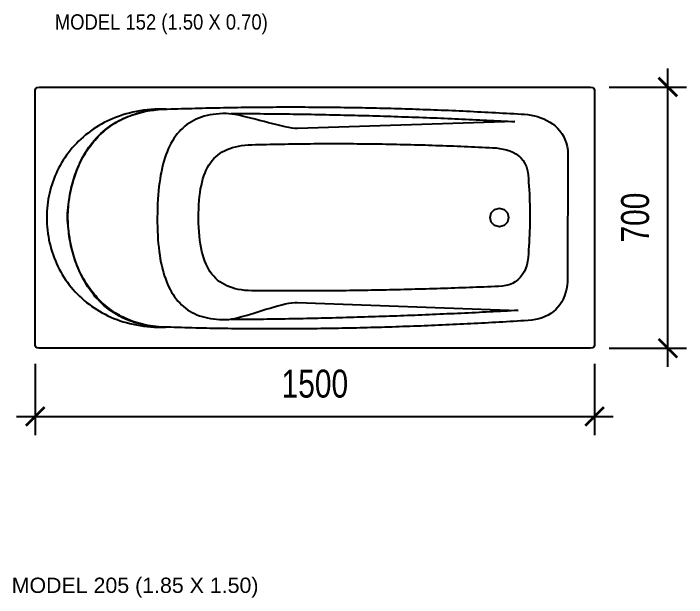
# Model space of a CAD drawing. Header units: millimetres. Extents: x 2134 to 13747, y 1479 to 10829.
# Drawn here: x 6841 to 8646, y 7003 to 8568 of the extents above; entities that cross this region are included whole.
import ezdxf
from ezdxf.enums import TextEntityAlignment as Align

# ---------------------------------------------------------------- set-up
doc = ezdxf.new("R2010")
doc.units = ezdxf.units.MM
doc.layers.add('dim', color=4, linetype='Continuous', lineweight=18)
doc.layers.add('dwgmodels.com', color=250, linetype='Continuous')
doc.layers.add('Text', color=3, linetype='Continuous', plot=False)
doc.styles.add('KOTE', font='romrust.shx', dxfattribs={"width": 0.8})
doc.styles.add('SN0', font='Arial')
doc.dimstyles.new('cad-block.com 50', dxfattribs={"dimscale": 50, "dimtxt": 1.5, "dimasz": 1, "dimexe": 1, "dimexo": 1, "dimgap": 1, "dimtad": 1, "dimdec": 0, "dimzin": 1, "dimdsep": 46, "dimtxsty": 'KOTE', "dimblk": 'ARCHTICK', "dimcen": 0, "dimdle": 1, "dimclrd": 4, "dimclre": 4, "dimclrt": 7, "dimadec": 0, "dimazin": 0, "dimtfac": 0.666667, "dimtdec": 0, "dimtix": 1, "dimtmove": 2, "dimatfit": 0, "dimfxl": 1, "dimtvp": 1, "dimtolj": 1, "dimarcsym": 0})

# ---------------------------------------------------------------- blocks, each defined once
blk = doc.blocks.new('Modelo 152')
at = {"color": 0}
for points in [[(-5.863067, 1.377953), (-0.042441, 1.377953), (-0.021063, 1.373419), (-0.005816, 1.361535), (0, 1.344874), (0, -1.344874), (-0.005816, -1.361536), (-0.021063, -1.37342), (-0.042441, -1.377953), (-5.863067, -1.377953), (-5.884447, -1.37342), (-5.899696, -1.361536), (-5.905512, -1.344874), (-5.905512, 1.344874), (-5.899696, 1.361535), (-5.884447, 1.373419), (-5.863067, 1.377953)], [(-4.521228, 1.145401), (-4.562735, 1.145993), (-4.603677, 1.145475), (-4.644046, 1.143868), (-4.683836, 1.141189), (-4.72304, 1.13746), (-4.761651, 1.132697), (-4.799662, 1.126923), (-4.837066, 1.120154), (-4.873856, 1.112411), (-4.910026, 1.103714), (-4.945568, 1.09408), (-4.980476, 1.08353), (-5.014742, 1.072084), (-5.04836, 1.059759), (-5.081322, 1.046576), (-5.113622, 1.032553), (-5.145253, 1.017711), (-5.176208, 1.002068), (-5.20648, 0.985643), (-5.236063, 0.968457), (-5.264948, 0.950528), (-5.29313, 0.931876), (-5.320601, 0.912519), (-5.347354, 0.892477), (-5.373383, 0.87177), (-5.39868, 0.850417), (-5.42324, 0.828437), (-5.447054, 0.805849), (-5.470115, 0.782672), (-5.492418, 0.758927), (-5.513955, 0.734632), (-5.534719, 0.709806), (-5.554703, 0.684469), (-5.5739, 0.65864), (-5.592303, 0.632339), (-5.609906, 0.605584), (-5.626701, 0.578395), (-5.642682, 0.550792), (-5.657842, 0.522793), (-5.672173, 0.494418), (-5.685669, 0.465686), (-5.698323, 0.436616), (-5.710128, 0.407229), (-5.721077, 0.377542), (-5.731163, 0.347576), (-5.74038, 0.317349), (-5.748719, 0.286881), (-5.756175, 0.256192), (-5.76274, 0.2253), (-5.768408, 0.194225), (-5.773172, 0.162986), (-5.777024, 0.131602), (-5.779958, 0.100093), (-5.781967, 0.068478), (-5.783043, 0.036777), (-5.783181, 0.005008), (-5.783181, 0.005008), (-5.7827, -0.029953), (-5.781261, -0.064654), (-5.778875, -0.099082), (-5.775549, -0.133222), (-5.771293, -0.167059), (-5.766116, -0.20058), (-5.760027, -0.23377), (-5.753034, -0.266614), (-5.745147, -0.299099), (-5.736374, -0.33121), (-5.726725, -0.362933), (-5.716208, -0.394253), (-5.704832, -0.425157), (-5.692607, -0.455629), (-5.679541, -0.485655), (-5.665643, -0.515222), (-5.650922, -0.544315), (-5.635387, -0.572919), (-5.619047, -0.60102), (-5.601911, -0.628604), (-5.583988, -0.655656), (-5.565286, -0.682163), (-5.545816, -0.708109), (-5.525584, -0.733481), (-5.504602, -0.758264), (-5.482877, -0.782444), (-5.460418, -0.806007), (-5.437235, -0.828938), (-5.413336, -0.851222), (-5.38873, -0.872847), (-5.363427, -0.893796), (-5.337434, -0.914057), (-5.310762, -0.933614), (-5.283419, -0.952453), (-5.255413, -0.97056), (-5.226755, -0.987921), (-5.197452, -1.004521), (-5.167515, -1.020346), (-5.13695, -1.035382), (-5.105769, -1.049614), (-5.073979, -1.063028), (-5.04159, -1.07561), (-5.00861, -1.087345), (-4.975048, -1.098219), (-4.940914, -1.108217), (-4.906216, -1.117326), (-4.870963, -1.125532), (-4.835164, -1.132818), (-4.798829, -1.139172), (-4.761965, -1.14458), (-4.724583, -1.149026), (-4.68669, -1.152496), (-4.648296, -1.154976), (-4.60941, -1.156453), (-4.570041, -1.15691), (-4.530197, -1.156335), (-4.530197, -1.156335), (-4.573989, -1.154863), (-4.616642, -1.15204), (-4.658168, -1.147895), (-4.69858, -1.142459), (-4.737889, -1.135763), (-4.776108, -1.127836), (-4.813249, -1.118709), (-4.849324, -1.108412), (-4.884346, -1.096977), (-4.918327, -1.084432), (-4.951279, -1.070808), (-4.983214, -1.056137), (-5.014144, -1.040447), (-5.044083, -1.02377), (-5.073041, -1.006135), (-5.101032, -0.987574), (-5.128067, -0.968116), (-5.154159, -0.947792), (-5.17932, -0.926632), (-5.203562, -0.904666), (-5.226898, -0.881925), (-5.24934, -0.85844), (-5.270899, -0.83424), (-5.291589, -0.809355), (-5.311422, -0.783817), (-5.330409, -0.757655), (-5.348563, -0.730901), (-5.365896, -0.703583), (-5.382421, -0.675733), (-5.39815, -0.647381), (-5.413094, -0.618557), (-5.427267, -0.589291), (-5.44068, -0.559615), (-5.453346, -0.529558), (-5.465277, -0.49915), (-5.476486, -0.468422), (-5.486983, -0.437405), (-5.496783, -0.406128), (-5.505896, -0.374622), (-5.514335, -0.342918), (-5.522113, -0.311045), (-5.529242, -0.279034), (-5.535733, -0.246916), (-5.5416, -0.21472), (-5.546854, -0.182477), (-5.551508, -0.150217), (-5.555574, -0.117972), (-5.559064, -0.08577), (-5.56199, -0.053643), (-5.564365, -0.02162), (-5.566201, 0.010267), (-5.566201, 0.010267), (-5.563802, 0.042414), (-5.560903, 0.074623), (-5.557486, 0.106866), (-5.553538, 0.139115), (-5.54904, 0.171343), (-5.543979, 0.20352), (-5.538337, 0.23562), (-5.532099, 0.267614), (-5.525249, 0.299474), (-5.51777, 0.331173), (-5.509649, 0.362682), (-5.500867, 0.393973), (-5.491409, 0.425019), (-5.481261, 0.455791), (-5.470404, 0.486262), (-5.458824, 0.516403), (-5.446506, 0.546186), (-5.433431, 0.575584), (-5.419586, 0.604569), (-5.404954, 0.633112), (-5.38952, 0.661186), (-5.373266, 0.688763), (-5.356178, 0.715814), (-5.338239, 0.742312), (-5.319434, 0.768228), (-5.299747, 0.793535), (-5.279161, 0.818205), (-5.257661, 0.84221), (-5.235232, 0.865522), (-5.211856, 0.888112), (-5.187519, 0.909954), (-5.162204, 0.931018), (-5.135895, 0.951277), (-5.108577, 0.970703), (-5.080234, 0.989269), (-5.050849, 1.006945), (-5.020407, 1.023704), (-4.988892, 1.039518), (-4.956288, 1.05436), (-4.92258, 1.0682), (-4.88775, 1.081012), (-4.851784, 1.092766), (-4.814665, 1.103436), (-4.776378, 1.112993), (-4.736907, 1.12141), (-4.696235, 1.128657), (-4.654347, 1.134708), (-4.611228, 1.139535), (-4.56686, 1.143108), (-4.521228, 1.145401), (-4.521228, 1.145401)], [(-4.511791, 1.144783), (-4.474788, 1.146058), (-4.437769, 1.147296), (-4.400736, 1.148497), (-4.363687, 1.149662), (-4.326624, 1.150789), (-4.289546, 1.15188), (-4.252452, 1.152933), (-4.215344, 1.15395), (-4.178221, 1.154931), (-4.141083, 1.155874), (-4.10393, 1.15678), (-4.066762, 1.15765), (-4.029579, 1.158483), (-3.992382, 1.159279), (-3.955169, 1.160038), (-3.917941, 1.16076), (-3.880699, 1.161446), (-3.843441, 1.162094), (-3.806169, 1.162706), (-3.768882, 1.163281), (-3.731579, 1.163819), (-3.694262, 1.16432), (-3.65693, 1.164785), (-3.619583, 1.165212), (-3.582221, 1.165603), (-3.544844, 1.165957), (-3.507452, 1.166274), (-3.470046, 1.166554), (-3.432624, 1.166798), (-3.395187, 1.167004), (-3.357736, 1.167174), (-3.320269, 1.167307), (-3.282788, 1.167403), (-3.245291, 1.167462), (-3.20778, 1.167484), (-3.170254, 1.16747), (-3.132712, 1.167419), (-3.095156, 1.16733), (-3.057585, 1.167205), (-3.019999, 1.167044), (-2.982398, 1.166845), (-2.944782, 1.166609), (-2.907151, 1.166337), (-2.869506, 1.166028), (-2.831845, 1.165682), (-2.794169, 1.165299), (-2.756479, 1.164879), (-2.718773, 1.164423), (-2.681053, 1.163929), (-2.643317, 1.163399), (-2.605567, 1.162832), (-2.567802, 1.162228), (-2.530022, 1.161587), (-2.492227, 1.160909), (-2.454416, 1.160195), (-2.416591, 1.159443), (-2.378751, 1.158655), (-2.340897, 1.15783), (-2.303027, 1.156968), (-2.265142, 1.15607), (-2.227242, 1.155134), (-2.189328, 1.154162), (-2.151398, 1.153152), (-2.113453, 1.152106), (-2.075494, 1.151023), (-2.03752, 1.149904), (-1.99953, 1.148747), (-1.961526, 1.147554), (-1.923507, 1.146323), (-1.885472, 1.145056), (-1.847423, 1.143752), (-1.809359, 1.142411), (-1.77128, 1.141033), (-1.733186, 1.139619), (-1.695077, 1.138168), (-1.656954, 1.136679), (-1.618815, 1.135154), (-1.580661, 1.133592), (-1.542492, 1.131993), (-1.504309, 1.130358), (-1.46611, 1.128685), (-1.427897, 1.126976), (-1.389668, 1.12523), (-1.351425, 1.123447), (-1.313166, 1.121627), (-1.274893, 1.11977), (-1.236605, 1.117877), (-1.198302, 1.115946), (-1.159984, 1.113979), (-1.121651, 1.111975), (-1.083303, 1.109934), (-1.04494, 1.107856), (-1.006562, 1.105741), (-0.968169, 1.10359), (-0.929761, 1.101401), (-0.891338, 1.099176), (-0.852901, 1.096914), (-0.814448, 1.094615), (-0.77598, 1.092279), (-0.77598, 1.092279), (-0.740578, 1.09066), (-0.705137, 1.087211), (-0.669852, 1.081891), (-0.634914, 1.074663), (-0.600516, 1.065486), (-0.566852, 1.054323), (-0.534114, 1.041133), (-0.502495, 1.025879), (-0.472188, 1.008521), (-0.443386, 0.989019), (-0.416282, 0.967336), (-0.391068, 0.943432), (-0.367937, 0.917268), (-0.347083, 0.888805), (-0.328697, 0.858004), (-0.312973, 0.824825), (-0.300105, 0.789231), (-0.290283, 0.751182), (-0.283703, 0.710639), (-0.280555, 0.667563), (-0.280555, 0.667563), (-0.28589, -0.629866), (-0.286539, -0.673385), (-0.29001, -0.71481), (-0.296221, -0.754129), (-0.305089, -0.791328), (-0.316534, -0.826395), (-0.330473, -0.859319), (-0.346824, -0.890086), (-0.365505, -0.918683), (-0.386434, -0.945099), (-0.409531, -0.969321), (-0.434711, -0.991335), (-0.461895, -1.011131), (-0.490999, -1.028694), (-0.521942, -1.044013), (-0.554642, -1.057076), (-0.589017, -1.067869), (-0.624985, -1.076379), (-0.662465, -1.082596), (-0.701374, -1.086505), (-0.74163, -1.088095), (-0.779342, -1.090397), (-0.817053, -1.092672), (-0.854765, -1.094922), (-0.892477, -1.097145), (-0.930188, -1.099341), (-0.9679, -1.10151), (-1.005612, -1.103652), (-1.043323, -1.105766), (-1.081035, -1.107853), (-1.118747, -1.109912), (-1.156458, -1.111944), (-1.19417, -1.113947), (-1.231882, -1.115921), (-1.269593, -1.117867), (-1.307305, -1.119784), (-1.345017, -1.121673), (-1.382728, -1.123532), (-1.42044, -1.125361), (-1.458151, -1.127161), (-1.495863, -1.128931), (-1.533575, -1.130671), (-1.571286, -1.132381), (-1.608998, -1.134061), (-1.64671, -1.13571), (-1.684421, -1.137328), (-1.722133, -1.138915), (-1.759845, -1.14047), (-1.797556, -1.141995), (-1.835268, -1.143487), (-1.872979, -1.144948), (-1.910691, -1.146377), (-1.948403, -1.147774), (-1.986114, -1.149138), (-2.023826, -1.150469), (-2.061537, -1.151768), (-2.099249, -1.153033), (-2.136961, -1.154265), (-2.174672, -1.155464), (-2.212384, -1.156629), (-2.250095, -1.157761), (-2.287807, -1.158858), (-2.325518, -1.159921), (-2.36323, -1.160949), (-2.400941, -1.161943), (-2.438653, -1.162901), (-2.476364, -1.163825), (-2.514076, -1.164714), (-2.551787, -1.165567), (-2.589499, -1.166384), (-2.62721, -1.167165), (-2.664922, -1.16791), (-2.702633, -1.168619), (-2.740344, -1.169292), (-2.778056, -1.169927), (-2.815767, -1.170526), (-2.853479, -1.171088), (-2.89119, -1.171612), (-2.928901, -1.172099), (-2.966613, -1.172548), (-3.004324, -1.172959), (-3.042035, -1.173332), (-3.079747, -1.173667), (-3.117458, -1.173963), (-3.155169, -1.17422), (-3.192881, -1.174439), (-3.230592, -1.174618), (-3.268303, -1.174758), (-3.306014, -1.174859), (-3.343725, -1.174919), (-3.381437, -1.17494), (-3.419148, -1.17492), (-3.456859, -1.174861), (-3.49457, -1.17476), (-3.532281, -1.174619), (-3.569992, -1.174437), (-3.607703, -1.174213), (-3.645414, -1.173949), (-3.683126, -1.173642), (-3.720837, -1.173294), (-3.758548, -1.172904), (-3.796259, -1.172472), (-3.83397, -1.171997), (-3.871681, -1.17148), (-3.909392, -1.17092), (-3.947102, -1.170317), (-3.984813, -1.169671), (-4.022524, -1.168981), (-4.060235, -1.168248), (-4.097946, -1.167471), (-4.135657, -1.16665), (-4.173368, -1.165784), (-4.211078, -1.164874), (-4.248789, -1.16392), (-4.2865, -1.162921), (-4.324211, -1.161877), (-4.361921, -1.160787), (-4.399632, -1.159652), (-4.437343, -1.158472), (-4.475053, -1.157245), (-4.512764, -1.155973), (-4.512764, -1.155973), (-4.5433, -1.155435), (-4.573389, -1.154157), (-4.603029, -1.152149), (-4.63222, -1.149423), (-4.660963, -1.145989), (-4.689257, -1.141859), (-4.717102, -1.137044), (-4.744498, -1.131555), (-4.771444, -1.125404), (-4.797941, -1.118601), (-4.823988, -1.111158), (-4.849585, -1.103085), (-4.874733, -1.094394), (-4.899429, -1.085097), (-4.923676, -1.075203), (-4.947472, -1.064725), (-4.970817, -1.053674), (-4.993711, -1.04206), (-5.016154, -1.029895), (-5.038146, -1.01719), (-5.059686, -1.003956), (-5.080775, -0.990204), (-5.101412, -0.975946), (-5.121597, -0.961192), (-5.141329, -0.945954), (-5.16061, -0.930243), (-5.179437, -0.91407), (-5.197813, -0.897447), (-5.215735, -0.880383), (-5.233204, -0.862891), (-5.25022, -0.844982), (-5.266783, -0.826666), (-5.282892, -0.807956), (-5.298548, -0.788861), (-5.313749, -0.769394), (-5.328496, -0.749566), (-5.34279, -0.729386), (-5.356628, -0.708868), (-5.370012, -0.688021), (-5.382942, -0.666858), (-5.395416, -0.645388), (-5.407436, -0.623624), (-5.419, -0.601577), (-5.430108, -0.579257), (-5.440761, -0.556676), (-5.450958, -0.533844), (-5.460699, -0.510774), (-5.469984, -0.487476), (-5.478813, -0.463962), (-5.487185, -0.440242), (-5.4951, -0.416328), (-5.502559, -0.39223), (-5.50956, -0.367961), (-5.516104, -0.34353), (-5.522191, -0.318951), (-5.527821, -0.294232), (-5.532992, -0.269386), (-5.537706, -0.244424), (-5.541961, -0.219357), (-5.545759, -0.194196), (-5.549098, -0.168952), (-5.551978, -0.143636), (-5.554399, -0.118261), (-5.556362, -0.092835), (-5.557865, -0.067372), (-5.55891, -0.041881), (-5.559494, -0.016375), (-5.559619, 0.009136), (-5.559284, 0.034641), (-5.55849, 0.060128), (-5.557235, 0.085586), (-5.555519, 0.111004), (-5.553343, 0.136372), (-5.550707, 0.161677), (-5.54761, 0.186908), (-5.544051, 0.212056), (-5.540031, 0.237107), (-5.53555, 0.262052), (-5.530608, 0.286879), (-5.525203, 0.311576), (-5.519337, 0.336134), (-5.513009, 0.36054), (-5.506218, 0.384783), (-5.498965, 0.408853), (-5.491249, 0.432738), (-5.483071, 0.456426), (-5.47443, 0.479908), (-5.465325, 0.503171), (-5.455757, 0.526205), (-5.445726, 0.548998), (-5.435231, 0.571539), (-5.424272, 0.593817), (-5.412849, 0.615822), (-5.400962, 0.637541), (-5.388611, 0.658963), (-5.375795, 0.680078), (-5.362515, 0.700875), (-5.348769, 0.721341), (-5.334559, 0.741466), (-5.319883, 0.76124), (-5.304742, 0.78065), (-5.289135, 0.799685), (-5.273063, 0.818335), (-5.256524, 0.836588), (-5.23952, 0.854433), (-5.222049, 0.871859), (-5.204112, 0.888855), (-5.185709, 0.905409), (-5.166838, 0.921511), (-5.147501, 0.937149), (-5.127696, 0.952313), (-5.107424, 0.96699), (-5.086685, 0.98117), (-5.065478, 0.994842), (-5.043803, 1.007995), (-5.02166, 1.020616), (-4.999049, 1.032697), (-4.975969, 1.044224), (-4.952421, 1.055187), (-4.928404, 1.065575), (-4.903919, 1.075376), (-4.878964, 1.08458), (-4.85354, 1.093175), (-4.827647, 1.101151), (-4.801284, 1.108495), (-4.774452, 1.115198), (-4.747149, 1.121247), (-4.719377, 1.126632), (-4.691134, 1.131341), (-4.662421, 1.135363), (-4.633237, 1.138687), (-4.603582, 1.141303), (-4.573456, 1.143198), (-4.542859, 1.144362), (-4.511791, 1.144783), (-4.511791, 1.144783)], [(-3.889138, 1.098291), (-3.925339, 1.097674), (-3.960481, 1.095858), (-3.994576, 1.092843), (-4.027632, 1.088631), (-4.059661, 1.083221), (-4.090673, 1.076616), (-4.120677, 1.068815), (-4.149685, 1.05982), (-4.177706, 1.049632), (-4.204751, 1.038251), (-4.23083, 1.025678), (-4.255952, 1.011915), (-4.28013, 0.996962), (-4.303372, 0.98082), (-4.325689, 0.963489), (-4.347091, 0.944972), (-4.367588, 0.925268), (-4.387191, 0.904378), (-4.40591, 0.882304), (-4.423756, 0.859046), (-4.440737, 0.834606), (-4.456866, 0.808983), (-4.472151, 0.782179), (-4.486603, 0.754195), (-4.500233, 0.725032), (-4.513051, 0.69469), (-4.525066, 0.66317), (-4.53629, 0.630474), (-4.546732, 0.596602), (-4.556403, 0.561555), (-4.565312, 0.525334), (-4.573471, 0.487939), (-4.580889, 0.449373), (-4.587577, 0.409634), (-4.593545, 0.368726), (-4.598803, 0.326647), (-4.603362, 0.2834), (-4.607231, 0.238984), (-4.610421, 0.193402), (-4.612943, 0.146653), (-4.614805, 0.09874), (-4.61602, 0.049661)], [(-3.135535, 0.939897), (-3.162803, 0.941478), (-3.194203, 0.94531), (-3.229248, 0.95113), (-3.267453, 0.958672), (-3.308332, 0.96767), (-3.351398, 0.977862), (-3.396165, 0.98898), (-3.442148, 1.000761), (-3.488859, 1.012939), (-3.535814, 1.02525), (-3.582526, 1.037428), (-3.628508, 1.049209), (-3.673275, 1.060327), (-3.716341, 1.070518), (-3.75722, 1.079517), (-3.795425, 1.087059), (-3.83047, 1.092878), (-3.86187, 1.096711), (-3.889138, 1.098291)], [(-3.841508, 1.099134), (-3.802582, 1.098972), (-3.763681, 1.098784), (-3.724806, 1.098572), (-3.685956, 1.098334), (-3.647131, 1.098072), (-3.608332, 1.097784), (-3.569559, 1.097472), (-3.53081, 1.097134), (-3.492087, 1.096772), (-3.453389, 1.096384), (-3.414716, 1.095972), (-3.376068, 1.095536), (-3.337445, 1.095075), (-3.298847, 1.094589), (-3.260274, 1.094078), (-3.221725, 1.093543), (-3.183201, 1.092984), (-3.144702, 1.092401), (-3.106228, 1.091793), (-3.067778, 1.09116), (-3.029353, 1.090504), (-2.990952, 1.089823), (-2.952575, 1.089119), (-2.914223, 1.08839), (-2.875896, 1.087637), (-2.837592, 1.086861), (-2.799313, 1.08606), (-2.761057, 1.085236), (-2.722826, 1.084388), (-2.684619, 1.083516), (-2.646436, 1.082621), (-2.608277, 1.081702), (-2.570141, 1.080759), (-2.532029, 1.079793), (-2.493942, 1.078804), (-2.455877, 1.077791), (-2.417837, 1.076755), (-2.37982, 1.075695), (-2.341826, 1.074613), (-2.303856, 1.073507), (-2.265909, 1.072378), (-2.227986, 1.071226), (-2.190086, 1.070051), (-2.152209, 1.068853), (-2.114355, 1.067632), (-2.076525, 1.066389), (-2.038717, 1.065122), (-2.000933, 1.063833), (-1.963171, 1.062521), (-1.925433, 1.061187), (-1.887717, 1.05983), (-1.850024, 1.05845), (-1.812354, 1.057048), (-1.774706, 1.055624), (-1.737081, 1.054177), (-1.699479, 1.052708), (-1.661899, 1.051217), (-1.624341, 1.049704), (-1.586806, 1.048168), (-1.549294, 1.046611), (-1.511803, 1.045031), (-1.474335, 1.04343), (-1.436889, 1.041806), (-1.399465, 1.040161), (-1.362063, 1.038494), (-1.324683, 1.036805), (-1.287325, 1.035095), (-1.249989, 1.033363), (-1.212675, 1.031609), (-1.175382, 1.029834), (-1.138111, 1.028037), (-1.100862, 1.026219), (-1.063635, 1.024379), (-1.026429, 1.022519), (-0.989244, 1.020637), (-0.952081, 1.018734), (-0.91494, 1.016809), (-0.87782, 1.014864), (-0.84072, 1.012897)], [(-0.84072, 1.012897), (-3.135535, 0.939897)], [(-3.57802, 0.76996), (-3.539568, 0.770969), (-3.501134, 0.771928), (-3.462718, 0.772839), (-3.42432, 0.7737), (-3.385939, 0.774512), (-3.347576, 0.775276), (-3.309231, 0.775992), (-3.270903, 0.776658), (-3.232592, 0.777277), (-3.194299, 0.777847), (-3.156023, 0.778369), (-3.117764, 0.778844), (-3.079523, 0.77927), (-3.041299, 0.779649), (-3.003092, 0.77998), (-2.964902, 0.780264), (-2.926729, 0.780501), (-2.888574, 0.78069), (-2.850435, 0.780832), (-2.812313, 0.780927), (-2.774209, 0.780976), (-2.736121, 0.780978), (-2.698049, 0.780933), (-2.659995, 0.780842), (-2.621957, 0.780704), (-2.583936, 0.780521), (-2.545932, 0.780291), (-2.507944, 0.780015), (-2.469973, 0.779694), (-2.432018, 0.779327), (-2.394079, 0.778914), (-2.356157, 0.778456), (-2.318252, 0.777952), (-2.280363, 0.777404), (-2.242489, 0.77681), (-2.204633, 0.776172), (-2.166792, 0.775488), (-2.128967, 0.77476), (-2.091159, 0.773988), (-2.053366, 0.773171), (-2.01559, 0.772309), (-1.977829, 0.771404), (-1.940085, 0.770454), (-1.902356, 0.769461), (-1.864643, 0.768424), (-1.826946, 0.767343), (-1.789264, 0.766218), (-1.751598, 0.765051), (-1.713948, 0.763839), (-1.676313, 0.762585), (-1.638694, 0.761288), (-1.601091, 0.759947), (-1.563502, 0.758564), (-1.525929, 0.757139), (-1.488372, 0.75567), (-1.45083, 0.75416), (-1.413303, 0.752607), (-1.375791, 0.751012), (-1.338295, 0.749375), (-1.300813, 0.747696), (-1.263347, 0.745975), (-1.225895, 0.744212), (-1.188459, 0.742408), (-1.151037, 0.740563), (-1.113631, 0.738676), (-1.076239, 0.736748), (-1.038862, 0.734779), (-1.038862, 0.734779), (-1.001987, 0.730326), (-0.965487, 0.723861), (-0.929759, 0.715141), (-0.8952, 0.703921), (-0.862205, 0.689958), (-0.831172, 0.673007), (-0.802496, 0.652824), (-0.776573, 0.629165), (-0.7538, 0.601786), (-0.734573, 0.570444), (-0.719289, 0.534893), (-0.708344, 0.494891), (-0.702134, 0.450193), (-0.698717, 0.410676), (-0.695628, 0.37116), (-0.692865, 0.331644), (-0.690429, 0.292127), (-0.68832, 0.252611), (-0.686537, 0.213095), (-0.685082, 0.173579), (-0.683953, 0.134063), (-0.683151, 0.094547), (-0.682676, 0.05503), (-0.682528, 0.015514), (-0.682706, -0.024002), (-0.683211, -0.063519), (-0.684043, -0.103035), (-0.685202, -0.142552), (-0.686688, -0.182069), (-0.6885, -0.221586), (-0.69064, -0.261103), (-0.693106, -0.30062), (-0.695898, -0.340138), (-0.699018, -0.379656), (-0.702465, -0.419173), (-0.702465, -0.419173), (-0.70761, -0.462261), (-0.716336, -0.502398), (-0.728527, -0.539505), (-0.744067, -0.573501), (-0.76284, -0.604305), (-0.78473, -0.631838), (-0.809622, -0.65602), (-0.837399, -0.676769), (-0.867947, -0.694006), (-0.901148, -0.707649), (-0.936887, -0.71762), (-0.975048, -0.723837), (-1.015516, -0.726221), (-1.053772, -0.727802), (-1.092029, -0.72936), (-1.130286, -0.730897), (-1.168542, -0.732412), (-1.206799, -0.733904), (-1.245055, -0.735373), (-1.283312, -0.736818), (-1.321569, -0.738241), (-1.359825, -0.73964), (-1.398082, -0.741015), (-1.436338, -0.742366), (-1.474595, -0.743692), (-1.512852, -0.744994), (-1.551108, -0.746271), (-1.589365, -0.747522), (-1.627621, -0.748749), (-1.665878, -0.749949), (-1.704134, -0.751124), (-1.742391, -0.752273), (-1.780647, -0.753395), (-1.818904, -0.754491), (-1.85716, -0.755559), (-1.895417, -0.756601), (-1.933673, -0.757615), (-1.97193, -0.758601), (-2.010186, -0.75956), (-2.048442, -0.76049), (-2.086699, -0.761392), (-2.124955, -0.762265), (-2.163212, -0.763109), (-2.201468, -0.763925), (-2.239724, -0.76471), (-2.277981, -0.765466), (-2.316237, -0.766192), (-2.354493, -0.766888), (-2.392749, -0.767553), (-2.431006, -0.768188), (-2.469262, -0.768792), (-2.507518, -0.769364), (-2.545774, -0.769905), (-2.58403, -0.770415), (-2.622287, -0.770892), (-2.660543, -0.771337), (-2.698799, -0.77175), (-2.737055, -0.77213), (-2.775311, -0.772477), (-2.813567, -0.772791), (-2.851823, -0.773071), (-2.890079, -0.773318), (-2.928335, -0.77353), (-2.966591, -0.773709), (-3.004847, -0.773853), (-3.043102, -0.773962), (-3.081358, -0.774036), (-3.119614, -0.774075), (-3.15787, -0.774078), (-3.196126, -0.774046), (-3.234381, -0.773978), (-3.272637, -0.773873), (-3.310893, -0.773732), (-3.349148, -0.773554), (-3.387404, -0.773339), (-3.425659, -0.773087), (-3.463915, -0.772798), (-3.50217, -0.77247), (-3.540426, -0.772105), (-3.578681, -0.771701), (-3.578681, -0.771701), (-3.618086, -0.771639), (-3.655999, -0.770201), (-3.692438, -0.767373), (-3.727418, -0.763135), (-3.760956, -0.757472), (-3.793068, -0.750367), (-3.82377, -0.741803), (-3.853079, -0.731762), (-3.881009, -0.720229), (-3.907579, -0.707186), (-3.932803, -0.692616), (-3.956698, -0.676502), (-3.979281, -0.658828), (-4.000567, -0.639577), (-4.020573, -0.618732), (-4.039314, -0.596275), (-4.056808, -0.57219), (-4.07307, -0.546461), (-4.088116, -0.519069), (-4.101963, -0.489999), (-4.114627, -0.459234), (-4.126123, -0.426756), (-4.136469, -0.392548), (-4.145681, -0.356595), (-4.153773, -0.318878), (-4.160764, -0.279382), (-4.166669, -0.238089), (-4.171504, -0.194982), (-4.175285, -0.150044), (-4.178029, -0.103259), (-4.179751, -0.05461), (-4.180469, -0.004079), (-4.180224, 0.04499), (-4.179051, 0.092298), (-4.176929, 0.137858), (-4.17384, 0.181688), (-4.169765, 0.223803), (-4.164684, 0.264217), (-4.158579, 0.302948), (-4.151431, 0.34001), (-4.14322, 0.37542), (-4.133929, 0.409192), (-4.123536, 0.441342), (-4.112024, 0.471887), (-4.099374, 0.500841), (-4.085567, 0.52822), (-4.070583, 0.55404), (-4.054403, 0.578316), (-4.037009, 0.601064), (-4.018382, 0.6223), (-3.998502, 0.642039), (-3.97735, 0.660297), (-3.954908, 0.677089), (-3.931157, 0.692431), (-3.906077, 0.706339), (-3.879649, 0.718828), (-3.851854, 0.729914), (-3.822674, 0.739613), (-3.79209, 0.747939), (-3.760082, 0.754909), (-3.726631, 0.760538), (-3.691718, 0.764843), (-3.655325, 0.767837), (-3.617432, 0.769538), (-3.57802, 0.76996), (-3.57802, 0.76996)], [(-1.005118, 0.100771), (-0.955509, 0.087301), (-0.920165, 0.05196), (-0.906693, 0.00235), (-0.920165, -0.04726), (-0.955509, -0.082604), (-1.005118, -0.096075), (-1.054729, -0.082604), (-1.090072, -0.04726), (-1.103543, 0.00235), (-1.090072, 0.05196), (-1.054729, 0.087301), (-1.005118, 0.100771)], [(-4.61602, 0.049661), (-4.616594, 0.000135), (-4.61651, -0.048306), (-4.615761, -0.09566), (-4.614341, -0.141924), (-4.612241, -0.187097), (-4.609455, -0.231175), (-4.605975, -0.274159), (-4.601795, -0.316044), (-4.596907, -0.35683), (-4.591305, -0.396513), (-4.584981, -0.435093), (-4.577929, -0.472567), (-4.57014, -0.508932), (-4.561608, -0.544188), (-4.552327, -0.578331), (-4.542288, -0.61136), (-4.531485, -0.643273), (-4.51991, -0.674068), (-4.507558, -0.703742), (-4.494419, -0.732293), (-4.480488, -0.75972), (-4.465758, -0.786021), (-4.45022, -0.811192), (-4.433869, -0.835234), (-4.416696, -0.858142), (-4.398696, -0.879915), (-4.37986, -0.900552), (-4.360182, -0.920049), (-4.339655, -0.938406), (-4.318272, -0.955619), (-4.296025, -0.971688), (-4.272907, -0.986609), (-4.248911, -1.000381), (-4.224031, -1.013001), (-4.198259, -1.024469), (-4.171588, -1.03478), (-4.144011, -1.043935), (-4.115521, -1.051929), (-4.08611, -1.058763), (-4.055772, -1.064432), (-4.0245, -1.068936), (-3.992286, -1.072272), (-3.959124, -1.074438), (-3.925006, -1.075432), (-3.889925, -1.075252)], [(-3.889925, -1.075252), (-3.862063, -1.073453), (-3.831053, -1.069219), (-3.797251, -1.06283), (-3.76101, -1.054563), (-3.722684, -1.044697), (-3.682628, -1.03351), (-3.641195, -1.021281), (-3.598741, -1.008288), (-3.555619, -0.994809), (-3.512183, -0.981122), (-3.468788, -0.967507), (-3.425787, -0.954241), (-3.383535, -0.941603), (-3.342387, -0.92987), (-3.302695, -0.919322), (-3.264815, -0.910237), (-3.229101, -0.902893), (-3.195906, -0.897568), (-3.165585, -0.894542), (-3.138492, -0.894091)], [(-3.138492, -0.894091), (-0.806441, -0.979618)], [(-0.806441, -0.979618), (-0.843963, -0.981652), (-0.881493, -0.983668), (-0.919033, -0.985666), (-0.956581, -0.987647), (-0.994139, -0.98961), (-1.031705, -0.991555), (-1.069281, -0.993482), (-1.106866, -0.99539), (-1.14446, -0.997281), (-1.182063, -0.999153), (-1.219676, -1.001006), (-1.257298, -1.002841), (-1.29493, -1.004656), (-1.332571, -1.006453), (-1.370222, -1.008231), (-1.407883, -1.009989), (-1.445554, -1.011728), (-1.483235, -1.013448), (-1.520925, -1.015148), (-1.558625, -1.016828), (-1.596336, -1.018488), (-1.634057, -1.020128), (-1.671788, -1.021748), (-1.709529, -1.023348), (-1.74728, -1.024927), (-1.785042, -1.026486), (-1.822815, -1.028024), (-1.860598, -1.029541), (-1.898391, -1.031037), (-1.936195, -1.032512), (-1.97401, -1.033966), (-2.011836, -1.035398), (-2.049673, -1.036809), (-2.087521, -1.038199), (-2.125379, -1.039566), (-2.163249, -1.040912), (-2.20113, -1.042236), (-2.239022, -1.043537), (-2.276925, -1.044816), (-2.31484, -1.046073), (-2.352766, -1.047307), (-2.390704, -1.048519), (-2.428653, -1.049708), (-2.466614, -1.050873), (-2.504586, -1.052016), (-2.542571, -1.053136), (-2.580567, -1.054232), (-2.618575, -1.055305), (-2.656595, -1.056354), (-2.694627, -1.057379), (-2.732671, -1.05838), (-2.770727, -1.059358), (-2.808795, -1.060311), (-2.846876, -1.06124), (-2.884969, -1.062145), (-2.923074, -1.063025), (-2.961192, -1.063881), (-2.999323, -1.064711), (-3.037466, -1.065517), (-3.075622, -1.066298), (-3.11379, -1.067053), (-3.151972, -1.067783), (-3.190166, -1.068488), (-3.228374, -1.069167), (-3.266594, -1.06982), (-3.304827, -1.070448), (-3.343074, -1.07105), (-3.381334, -1.071625), (-3.419607, -1.072174), (-3.457893, -1.072697), (-3.496193, -1.073193), (-3.534507, -1.073663), (-3.572834, -1.074106), (-3.611174, -1.074522), (-3.649528, -1.074911), (-3.687897, -1.075272), (-3.726278, -1.075607), (-3.764674, -1.075914), (-3.803084, -1.076193), (-3.841508, -1.076445)]]:
    blk.add_lwpolyline(points, dxfattribs=at)
blk = doc.blocks.new('_ArchTick')
at = {"color": 0, "linetype": 'ByBlock', "const_width": 0.15}
blk.add_lwpolyline([(-0.5, -0.5), (0.5, 0.5)], dxfattribs=at)
blk = doc.blocks.new('*D34')
at = {"layer": 'Defpoints', "color": 0, "transparency": 16777216}
for p in [(6899.5, 7679.2), (8399.5, 7679.2), (8399.5, 7487.9)]:
    blk.add_point(p, dxfattribs=at)
at = {"layer": 'dim', "color": 4, "lineweight": -2, "transparency": 16777216}
for p, q in [((6899.5, 7629.2), (6899.5, 7437.9)), ((8399.5, 7629.2), (8399.5, 7437.9)), ((6849.5, 7487.9), (8449.5, 7487.9))]:
    blk.add_line(p, q, dxfattribs=at)
at = {"layer": 'dim', "color": 4, "lineweight": -2, "transparency": 16777216, "xscale": 50, "yscale": 50, "zscale": 50, "rotation": 180}
blk.add_blockref('_ArchTick', (6899.5, 7487.9), dxfattribs=at)
at = {"layer": 'dim', "color": 4, "lineweight": -2, "transparency": 16777216, "xscale": 50, "yscale": 50, "zscale": 50}
blk.add_blockref('_ArchTick', (8399.5, 7487.9), dxfattribs=at)
at = {"layer": 'dim', "color": 7, "transparency": 16777216, "insert": (7649.5, 7575.4), "char_height": 75, "attachment_point": 5, "style": 'KOTE'}
blk.add_mtext('\\A1;1500', dxfattribs=at)
blk = doc.blocks.new('*D35')
at = {"layer": 'Defpoints', "color": 0, "transparency": 16777216}
for p in [(8388.7, 8370.8), (8596.2, 8370.8), (8388.7, 7670.8)]:
    blk.add_point(p, dxfattribs=at)
at = {"layer": 'dim', "color": 4, "lineweight": -2, "transparency": 16777216}
for p, q in [((8596.2, 7620.8), (8596.2, 8420.8)), ((8438.7, 8370.8), (8646.2, 8370.8)), ((8438.7, 7670.8), (8646.2, 7670.8))]:
    blk.add_line(p, q, dxfattribs=at)
at = {"layer": 'dim', "color": 4, "lineweight": -2, "transparency": 16777216, "xscale": 50, "yscale": 50, "zscale": 50}
for p, rotation in [((8596.2, 8370.8), 90), ((8596.2, 7670.8), 270)]:
    blk.add_blockref('_ArchTick', p, dxfattribs=dict(at, rotation=rotation))
at = {"layer": 'dim', "color": 7, "transparency": 16777216, "insert": (8508.7, 8020.8), "char_height": 75, "attachment_point": 5, "rotation": 90, "style": 'KOTE'}
blk.add_mtext('\\A1;700', dxfattribs=at)

msp = doc.modelspace()

# ---------------------------------------------------------------- block references
at = {"layer": 'dwgmodels.com', "xscale": 253.9999918720003, "yscale": 253.9999918720003, "zscale": 253.9999918720003}
msp.add_blockref('Modelo 152', (8399.5, 8020.8), dxfattribs=at)

# ---------------------------------------------------------------- texts
at = {"layer": 'Text', "color": 7, "style": 'SN0', "width": 0.862962}
msp.add_text('MODEL 152 (1.50 X 0.70)', height=40.982, dxfattribs=at).set_placement((7237.7, 8545.2), align=Align.MIDDLE_CENTER)
at = {"layer": 'Text', "color": 7, "style": 'SN0'}
msp.add_text('MODEL 205 (1.85 X 1.50)', height=40.982, dxfattribs=at).set_placement((7167.4, 7035.5), align=Align.MIDDLE_CENTER)

# ---------------------------------------------------------------- dimensions: what is measured, and where the dimension line sits
at = {"layer": 'dim'}
dim = msp.add_linear_dim(base=(8596.2, 8370.8), p1=(8388.7, 7670.8), p2=(8388.7, 8370.8), angle=90, dimstyle='cad-block.com 50', dxfattribs=at)
dim.commit()
dim.dimension.update_dxf_attribs({"geometry": '*D35', "text_midpoint": (8508.7, 8020.8)})
dim = msp.add_linear_dim(base=(8399.5, 7487.9), p1=(6899.5, 7679.2), p2=(8399.5, 7679.2), dimstyle='cad-block.com 50', dxfattribs=at)
dim.commit()
dim.dimension.update_dxf_attribs({"geometry": '*D34', "text_midpoint": (7649.5, 7575.4)})

doc.saveas('drawing.dxf')
